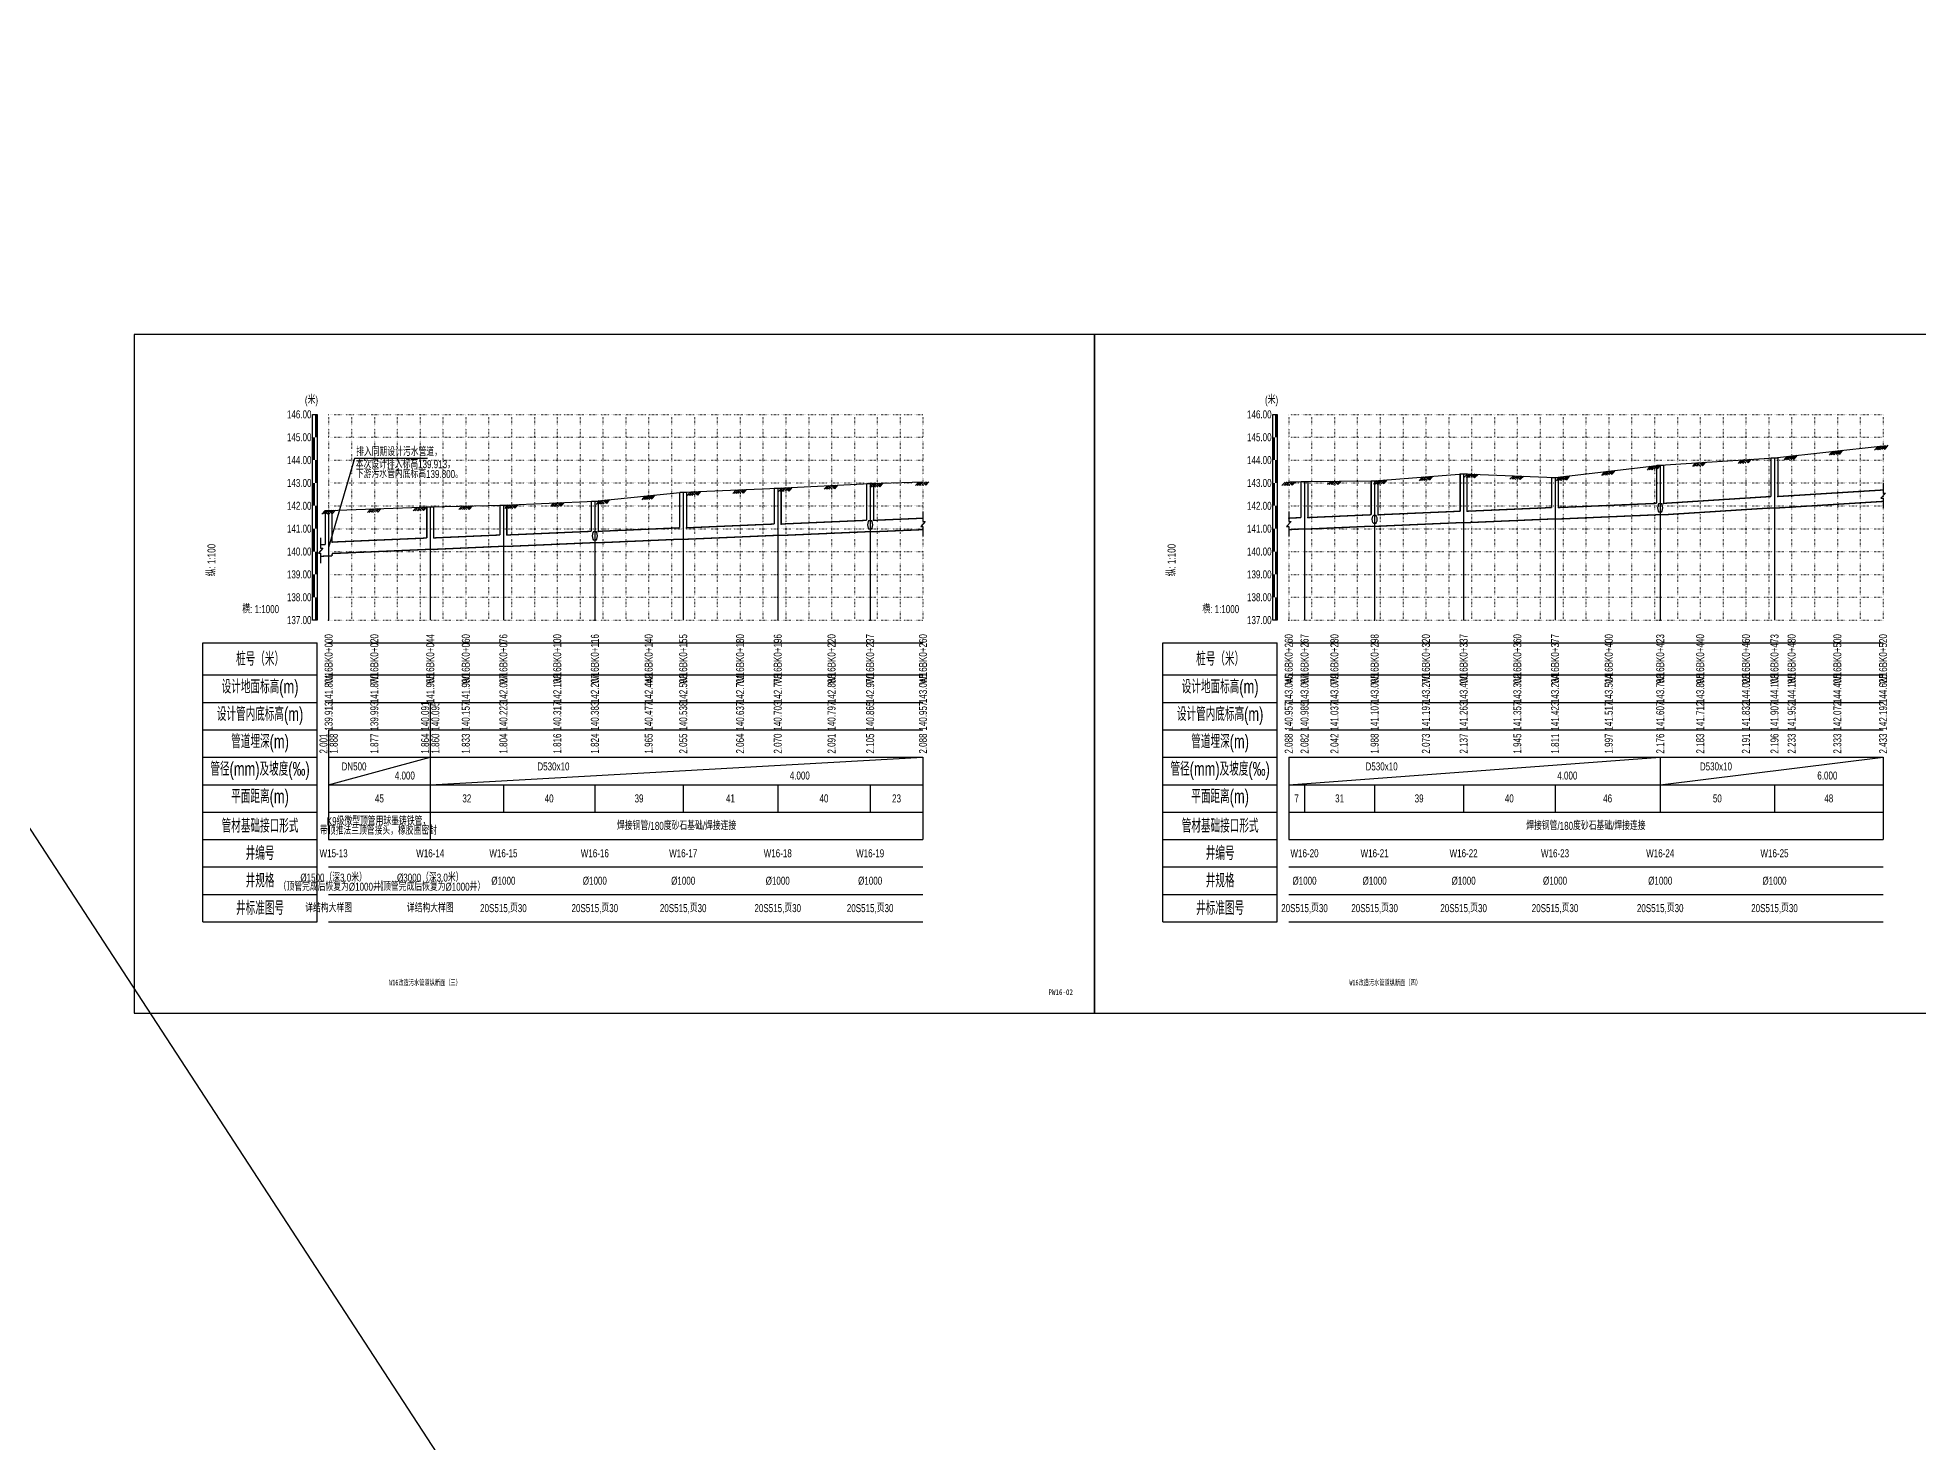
# Model space of a CAD drawing. Extents: x 529262 to 576451, y 2694391 to 2717535.
# Drawn here: x 571409 to 572232, y 2709259 to 2709873 of the extents above; entities that cross this region are included whole.
import ezdxf
from ezdxf.enums import TextEntityAlignment as Align

# ---------------------------------------------------------------- set-up
doc = ezdxf.new("R2010")
doc.units = 0
doc.linetypes.add('DOT', pattern=[6.35, 0, -6.35])
for name, color, linetype in [('GPSCOMMON', 7, 'Continuous'), ('P-说明', 7, 'Continuous'), ('PP-COM', 7, 'Continuous'), ('图框线', 7, 'Continuous'), ('纵断_分栏文字', 7, 'Continuous'), ('纵断_分栏线', 5, 'Continuous'), ('纵断_地面线', 3, 'Continuous'), ('纵断_标注', 2, 'Continuous'), ('纵断_标注_支管', 2, 'Continuous'), ('纵断_表头', 2, 'Continuous'), ('纵断_设计线', 1, 'Continuous'), ('纵断_高程网格', 8, 'DOT')]:
    doc.layers.add(name, color=color, linetype=linetype)
doc.layers.add('纵断污水井', color=7, linetype='Continuous', lineweight=60)
doc.layers.add('纵断污水管', color=224, linetype='Continuous', lineweight=60)
doc.styles.add('JieTuHzTxt', font='smsim.shx', dxfattribs={"width": 0.7, "bigfont": 'smfs.shx'})
doc.styles.add('SEMDI', font='smsim.shx', dxfattribs={"width": 0.75, "bigfont": 'smfs.shx'})
doc.styles.add('SMEDI', font='smsim.shx', dxfattribs={"width": 0.75, "height": 3.5, "bigfont": 'smfs.shx'})
doc.styles.add('宋体', font='', dxfattribs={"width": 0.75})
doc.styles.get('宋体').set_extended_font_data('SimSun')

# ---------------------------------------------------------------- blocks, each defined once
blk = doc.blocks.new('A3WK')
at = {"layer": '图框线'}
blk.add_lwpolyline([(0, 0), (420, 0), (420, 297), (0, 297), (0, 0)], dxfattribs=at)
blk = doc.blocks.new('市政排水（YZ）_zdbt')
at = {"color": 0, "linetype": 'ByBlock', "lineweight": -2}
for p, q in [((-50, 0), (0, 0)), ((-50, -122), (-50, 0)), ((0, -122), (0, 0)), ((-50, -14), (0, -14)), ((-50, -26), (0, -26)), ((-50, -38), (0, -38)), ((-50, -50), (0, -50)), ((-50, -62), (0, -62)), ((-50, -74), (0, -74)), ((-50, -86), (0, -86)), ((-50, -98), (0, -98)), ((-50, -110), (0, -110)), ((-50, -122), (0, -122))]:
    blk.add_line(p, q, dxfattribs=at)
at = {"color": 0, "linetype": 'ByBlock', "lineweight": -2, "char_height": 6, "attachment_point": 5, "style": 'JieTuHzTxt'}
for s, insert in [('桩号（米）', (-25, -7)), ('设计地面标高(m)', (-25, -20)), ('设计管内底标高(m)', (-25, -32)), ('管道埋深(m)', (-25, -44)), ('管径(mm)及坡度(‰)', (-25, -56)), ('平面距离(m)', (-25, -68)), ('管材基础接口形式', (-25, -80)), ('井编号', (-25, -92)), ('井规格', (-25, -104)), ('井标准图号', (-25, -116))]:
    blk.add_mtext(s, dxfattribs=dict(at, insert=insert))
blk = doc.blocks.new('VSDesignLineBlock')
at = {"color": 0, "linetype": 'Continuous'}
for p, q in [((-1.5, 0), (-3, -1.5)), ((-0.75, 0), (-2.25, -1.5)), ((0, 0), (-1.5, -1.5)), ((0, 0), (1.5, -1.5)), ((1.5, 0), (0.75, -0.75)), ((2.25, 0), (1.125, -1.125)), ((3, 0), (1.5, -1.5)), ((-0.9797838651065831, -0.9797838651065831), (-0.4595677302149852, -1.5)), ((-0.5021806110835314, -0.5021806110835314), (0.4956387778329372, -1.5))]:
    blk.add_line(p, q, dxfattribs=at)

msp = doc.modelspace()

# ---------------------------------------------------------------- linework, layer by layer
for p in [(572170.2740852935, 2709672.587118684), (571956.2693094312, 2709663.08914479), (571964.6798052404, 2709663.365564622), (571995.3407337413, 2709664.592001762), (572034.2745285954, 2709666.149353556), (572074.2695295464, 2709667.749153594), (572120.2818947992, 2709669.587587254), (571614.2241306333, 2709655.747337638), (571654.2241306333, 2709657.347337638), (571692.8746817019, 2709658.893359681), (571734.2377478399, 2709660.547882326), (571774.6579808391, 2709662.164691646), (571537.7693094312, 2709652.649394406), (571582.2241306333, 2709654.467587254)]:
    msp.add_point(p)
at = {"layer": 'Defpoints', "color": 1}
msp.add_line((571979.4347361325, 2708647.367587254), (568666.15387674, 2713728.156337678), dxfattribs=at)
at = {"layer": 'GPSCOMMON'}
for p in [(571536.2693094312, 2709618.517587254), (571956.2693094312, 2709618.517587254)]:
    msp.add_point(p, dxfattribs=at)
at = {"layer": 'PP-COM'}
msp.add_line((571451.2693094312, 2709446.517587254), (576451.2693094312, 2709446.517587254), dxfattribs=at)
at = {"layer": '纵断_分栏文字'}
for p, q in [((572167.2740852935, 2709689.54790163), (572170.2740852935, 2709689.54790163)), ((571992.3407337413, 2709679.465031184), (571995.3407337413, 2709679.465031184)), ((572031.2745285954, 2709682.512616259), (572034.2745285954, 2709682.512616259)), ((572071.2695295464, 2709680.855485718), (572074.2695295464, 2709680.855485718)), ((572117.2818947992, 2709686.342275311), (572120.2818947992, 2709686.342275311)), ((571689.8746817019, 2709674.445200942), (571692.8746817019, 2709674.445200942)), ((571731.2377478399, 2709676.248994846), (571734.2377478399, 2709676.248994846)), ((571771.6579808391, 2709678.221972987), (571774.6579808391, 2709678.221972987)), ((571961.6798052404, 2709679.191205133), (571964.6798052404, 2709679.191205133)), ((571534.7693094312, 2709666.52282336), (571537.7693094312, 2709666.52282336)), ((571579.2241306333, 2709668.063911289), (571582.2241306333, 2709668.063911289)), ((571611.2241306333, 2709668.786360176), (571614.2241306333, 2709668.786360176)), ((571651.2241306333, 2709670.59058972), (571654.2241306333, 2709670.59058972)), ((571580.7241306333, 2709582.517587254), (571580.7241306333, 2709570.517587254)), ((571536.2693094312, 2709570.517587254), (571536.2693094312, 2709558.517587254)), ((571580.7241306333, 2709570.517587254), (571580.7241306333, 2709558.517587254)), ((571536.2693094312, 2709558.517587254), (571536.2693094312, 2709546.517587254)), ((571536.2693094312, 2709558.517587254), (571536.2693094312, 2709546.517587254)), ((571536.2693094312, 2709558.517587254), (571536.2693094312, 2709546.517587254)), ((571536.2693094312, 2709546.517587254), (571580.7241306333, 2709558.517587254)), ((571580.7241306333, 2709558.517587254), (571580.7241306333, 2709546.517587254)), ((571580.7241306333, 2709546.517587254), (571796.2693094312, 2709558.517587254)), ((571796.2693094312, 2709558.517587254), (571796.2693094312, 2709546.517587254)), ((571956.2693094312, 2709558.517587254), (571956.2693094312, 2709546.517587254)), ((571956.2693094312, 2709546.517587254), (572118.7818947992, 2709558.517587254)), ((572118.7818947992, 2709558.517587254), (572118.7818947992, 2709546.517587254)), ((572118.7818947992, 2709546.517587254), (572216.2693094312, 2709558.517587254)), ((572216.2693094312, 2709558.517587254), (572216.2693094312, 2709546.517587254)), ((571536.2693094312, 2709546.517587254), (571536.2693094312, 2709534.517587254)), ((571580.7241306333, 2709546.517587254), (571580.7241306333, 2709534.517587254)), ((571612.7241306333, 2709546.517587254), (571612.7241306333, 2709534.517587254)), ((571652.7241306333, 2709546.517587254), (571652.7241306333, 2709534.517587254)), ((571691.3746817019, 2709546.517587254), (571691.3746817019, 2709534.517587254)), ((571732.7377478399, 2709546.517587254), (571732.7377478399, 2709534.517587254)), ((571773.1579808391, 2709546.517587254), (571773.1579808391, 2709534.517587254)), ((571796.2693094312, 2709546.517587254), (571796.2693094312, 2709534.517587254)), ((571956.2693094312, 2709546.517587254), (571956.2693094312, 2709534.517587254)), ((571963.1798052404, 2709546.517587254), (571963.1798052404, 2709534.517587254)), ((571993.8407337413, 2709546.517587254), (571993.8407337413, 2709534.517587254)), ((572032.7745285954, 2709546.517587254), (572032.7745285954, 2709534.517587254)), ((572072.7695295464, 2709546.517587254), (572072.7695295464, 2709534.517587254)), ((572118.7818947992, 2709546.517587254), (572118.7818947992, 2709534.517587254)), ((572168.7740852935, 2709546.517587254), (572168.7740852935, 2709534.517587254)), ((572216.2693094312, 2709546.517587254), (572216.2693094312, 2709534.517587254)), ((571536.2693094312, 2709534.517587254), (571536.2693094312, 2709522.517587254)), ((571536.2693094312, 2709534.517587254), (571536.2693094312, 2709522.517587254)), ((571580.7241306333, 2709534.517587254), (571580.7241306333, 2709522.517587254)), ((571796.2693094312, 2709534.517587254), (571796.2693094312, 2709522.517587254)), ((571956.2693094312, 2709534.517587254), (571956.2693094312, 2709522.517587254)), ((572216.2693094312, 2709534.517587254), (572216.2693094312, 2709522.517587254))]:
    msp.add_line(p, q, dxfattribs=at)
at = {"layer": '纵断_分栏文字', "color": 3}
msp.add_lwpolyline([(571579.5279972645, 2709689.147502024), (571547.5927239306, 2709689.147502024), (571536.2693094312, 2709650.311757239)], dxfattribs=at)
at = {"layer": '纵断_分栏线'}
for p, q in [((571536.2693094312, 2709608.517587254), (571796.2693094312, 2709608.517587254)), ((571956.2693094312, 2709608.517587254), (572216.2693094312, 2709608.517587254)), ((571536.2693094312, 2709594.517587254), (571796.2693094312, 2709594.517587254)), ((571956.2693094312, 2709594.517587254), (572216.2693094312, 2709594.517587254)), ((571536.2693094312, 2709582.517587254), (571796.2693094312, 2709582.517587254)), ((571956.2693094312, 2709582.517587254), (572216.2693094312, 2709582.517587254)), ((571536.2693094312, 2709570.517587254), (571796.2693094312, 2709570.517587254)), ((571956.2693094312, 2709570.517587254), (572216.2693094312, 2709570.517587254)), ((571536.2693094312, 2709558.517587254), (571796.2693094312, 2709558.517587254)), ((571956.2693094312, 2709558.517587254), (572216.2693094312, 2709558.517587254)), ((571536.2693094312, 2709546.517587254), (571796.2693094312, 2709546.517587254)), ((571956.2693094312, 2709546.517587254), (572216.2693094312, 2709546.517587254)), ((571536.2693094312, 2709534.517587254), (571796.2693094312, 2709534.517587254)), ((571956.2693094312, 2709534.517587254), (572216.2693094312, 2709534.517587254)), ((571536.2693094312, 2709522.517587254), (571796.2693094312, 2709522.517587254)), ((571956.2693094312, 2709522.517587254), (572216.2693094312, 2709522.517587254)), ((571536.2693094312, 2709510.517587254), (571796.2693094312, 2709510.517587254)), ((571956.2693094312, 2709510.517587254), (572216.2693094312, 2709510.517587254)), ((571536.2693094312, 2709498.517587254), (571796.2693094312, 2709498.517587254)), ((571956.2693094312, 2709498.517587254), (572216.2693094312, 2709498.517587254)), ((571536.2693094312, 2709486.517587254), (571796.2693094312, 2709486.517587254)), ((571956.2693094312, 2709486.517587254), (572216.2693094312, 2709486.517587254))]:
    msp.add_line(p, q, dxfattribs=at)
at = {"layer": '纵断_地面线'}
for points in [[(571956.2693094312, 2709678.968104945), (571963.1798052404, 2709679.191205133), (571993.8407337413, 2709679.465031184), (572032.7745285954, 2709682.512616259), (572072.7695295464, 2709680.855485718), (572118.7818947992, 2709686.342275311), (572168.7740852935, 2709689.54790163), (572216.2693094312, 2709694.764320473)], [(571536.2693094312, 2709666.52282336), (571580.7241306333, 2709668.063911289), (571612.7241306333, 2709668.786360176), (571652.7241306333, 2709670.59058972), (571691.3746817019, 2709674.445200942), (571732.7377478399, 2709676.248994846), (571773.1579808391, 2709678.221972987), (571796.2693094312, 2709678.968104945)]]:
    msp.add_lwpolyline(points, dxfattribs=at)
at = {"layer": '纵断_标注'}
for p, q in [((572168.7740852935, 2709689.54790163), (572168.7740852935, 2709618.517587254)), ((571993.8407337413, 2709679.465031184), (571993.8407337413, 2709618.517587254)), ((572032.7745285954, 2709682.512616259), (572032.7745285954, 2709618.517587254)), ((572072.7695295464, 2709680.855485718), (572072.7695295464, 2709618.517587254)), ((572118.7818947992, 2709686.342275311), (572118.7818947992, 2709618.517587254)), ((571691.3746817019, 2709674.445200942), (571691.3746817019, 2709618.517587254)), ((571732.7377478399, 2709676.248994846), (571732.7377478399, 2709618.517587254)), ((571773.1579808391, 2709678.221972987), (571773.1579808391, 2709618.517587254)), ((571963.1798052404, 2709679.191205133), (571963.1798052404, 2709618.517587254)), ((571536.2693094312, 2709666.52282336), (571536.2693094312, 2709618.517587254)), ((571580.7241306333, 2709668.063911289), (571580.7241306333, 2709618.517587254)), ((571612.7241306333, 2709668.786360176), (571612.7241306333, 2709618.517587254)), ((571652.7241306333, 2709670.59058972), (571652.7241306333, 2709618.517587254))]:
    msp.add_line(p, q, dxfattribs=at)
for points in [[(572216.2693094312, 2709678.436832132), (572216.2693094312, 2709674.036832132), (572217.2693094312, 2709674.036832132), (572215.2693094312, 2709671.836832132), (572216.2693094312, 2709671.836832132), (572216.2693094312, 2709667.436832132)], [(571796.2693094312, 2709666.08914479), (571796.2693094312, 2709661.68914479), (571797.2693094312, 2709661.68914479), (571795.2693094312, 2709659.48914479), (571796.2693094312, 2709659.48914479), (571796.2693094312, 2709655.08914479)], [(571956.2693094312, 2709666.08914479), (571956.2693094312, 2709661.68914479), (571957.2693094312, 2709661.68914479), (571955.2693094312, 2709659.48914479), (571956.2693094312, 2709659.48914479), (571956.2693094312, 2709655.08914479)], [(571532.7693094312, 2709654.439951695), (571532.7693094312, 2709650.038769475), (571533.7693094312, 2709650.038769475), (571531.7693094312, 2709647.838769475), (571532.7693094312, 2709647.838769475), (571532.7693094312, 2709643.437587254)]]:
    msp.add_lwpolyline(points, dxfattribs=at)
for points in [[(571481.2693094312, 2709618.517587254, 0, 0, 0), (571481.2693094312, 2709643.850920588, 1, 0, 0), (571481.2693094312, 2709651.850920588, 0, 0, 0)], [(571901.2693094312, 2709618.517587254, 0, 0, 0), (571901.2693094312, 2709643.850920588, 1, 0, 0), (571901.2693094312, 2709651.850920588, 0, 0, 0)], [(571481.2693094312, 2709618.517587254, 0, 0, 0), (571506.6026427646, 2709618.517587254, 1, 0, 0), (571514.6026427646, 2709618.517587254, 0, 0, 0)], [(571901.2693094312, 2709618.517587254, 0, 0, 0), (571926.6026427646, 2709618.517587254, 1, 0, 0), (571934.6026427646, 2709618.517587254, 0, 0, 0)]]:
    msp.add_lwpolyline(points, format="xyseb", dxfattribs=at)
for p in [(571537.7693094312, 2709647.082587254), (571582.2241306333, 2709649.447587254)]:
    msp.add_point(p, dxfattribs=at)
at = {"layer": '纵断_标注_支管'}
for p in [(571652.7241306333, 2709618.517587254), (571773.1579808391, 2709618.517587254), (571993.8407337413, 2709618.517587254), (572118.7818947992, 2709618.517587254)]:
    msp.add_point(p, dxfattribs=at)
at = {"layer": '纵断_表头'}
for points in [[(571531.2693094312, 2709618.517587254), (571529.2693094312, 2709618.517587254), (571529.2693094312, 2709708.517587254), (571531.2693094312, 2709708.517587254), (571531.2693094312, 2709618.517587254)], [(571951.2693094312, 2709618.517587254), (571949.2693094312, 2709618.517587254), (571949.2693094312, 2709708.517587254), (571951.2693094312, 2709708.517587254), (571951.2693094312, 2709618.517587254)]]:
    msp.add_lwpolyline(points, dxfattribs=at)
at = {"layer": '纵断_表头', "const_width": 1}
for points in [[(571530.7693094312, 2709698.517587254), (571530.7693094312, 2709708.517587254)], [(571950.7693094312, 2709698.517587254), (571950.7693094312, 2709708.517587254)], [(571529.7693094312, 2709688.517587254), (571529.7693094312, 2709698.517587254)], [(571949.7693094312, 2709688.517587254), (571949.7693094312, 2709698.517587254)], [(571530.7693094312, 2709678.517587254), (571530.7693094312, 2709688.517587254)], [(571950.7693094312, 2709678.517587254), (571950.7693094312, 2709688.517587254)], [(571529.7693094312, 2709668.517587254), (571529.7693094312, 2709678.517587254)], [(571949.7693094312, 2709668.517587254), (571949.7693094312, 2709678.517587254)], [(571530.7693094312, 2709658.517587254), (571530.7693094312, 2709668.517587254)], [(571950.7693094312, 2709658.517587254), (571950.7693094312, 2709668.517587254)], [(571529.7693094312, 2709648.517587254), (571529.7693094312, 2709658.517587254)], [(571949.7693094312, 2709648.517587254), (571949.7693094312, 2709658.517587254)], [(571530.7693094312, 2709638.517587254), (571530.7693094312, 2709648.517587254)], [(571950.7693094312, 2709638.517587254), (571950.7693094312, 2709648.517587254)], [(571529.7693094312, 2709628.517587254), (571529.7693094312, 2709638.517587254)], [(571949.7693094312, 2709628.517587254), (571949.7693094312, 2709638.517587254)], [(571530.7693094312, 2709618.517587254), (571530.7693094312, 2709628.517587254)], [(571950.7693094312, 2709618.517587254), (571950.7693094312, 2709628.517587254)]]:
    msp.add_lwpolyline(points, dxfattribs=at)
at = {"layer": '纵断_设计线'}
for points in [[(571956.2693094312, 2709678.968104945), (571963.1798052404, 2709679.191205133), (571993.8407337413, 2709679.465031184), (572032.7745285954, 2709682.512616259), (572072.7695295464, 2709680.855485718), (572118.7818947992, 2709686.342275311), (572168.7740852935, 2709689.54790163), (572216.2693094312, 2709694.764320473)], [(571536.2693094312, 2709666.52282336), (571580.7241306333, 2709668.063911289), (571612.7241306333, 2709668.786360176), (571652.7241306333, 2709670.59058972), (571691.3746817019, 2709674.445200942), (571732.7377478399, 2709676.248994846), (571773.1579808391, 2709678.221972987), (571796.2693094312, 2709678.968104945)]]:
    msp.add_lwpolyline(points, dxfattribs=at)
at = {"layer": '纵断_高程网格', "ltscale": 0.0787}
for p, q in [((571536.2693094312, 2709708.517587254), (571796.2693094312, 2709708.517587254)), ((571536.2693094312, 2709708.517587254), (571536.2693094312, 2709618.517587254)), ((571546.2693094312, 2709708.517587254), (571546.2693094312, 2709618.517587254)), ((571556.2693094312, 2709708.517587254), (571556.2693094312, 2709618.517587254)), ((571566.2693094312, 2709708.517587254), (571566.2693094312, 2709618.517587254)), ((571576.2693094312, 2709708.517587254), (571576.2693094312, 2709618.517587254)), ((571586.2693094312, 2709708.517587254), (571586.2693094312, 2709618.517587254)), ((571596.2693094312, 2709708.517587254), (571596.2693094312, 2709618.517587254)), ((571606.2693094312, 2709708.517587254), (571606.2693094312, 2709618.517587254)), ((571616.2693094312, 2709708.517587254), (571616.2693094312, 2709618.517587254)), ((571626.2693094312, 2709708.517587254), (571626.2693094312, 2709618.517587254)), ((571636.2693094312, 2709708.517587254), (571636.2693094312, 2709618.517587254)), ((571646.2693094312, 2709708.517587254), (571646.2693094312, 2709618.517587254)), ((571656.2693094312, 2709708.517587254), (571656.2693094312, 2709618.517587254)), ((571666.2693094312, 2709708.517587254), (571666.2693094312, 2709618.517587254)), ((571676.2693094312, 2709708.517587254), (571676.2693094312, 2709618.517587254)), ((571686.2693094312, 2709708.517587254), (571686.2693094312, 2709618.517587254)), ((571696.2693094312, 2709708.517587254), (571696.2693094312, 2709618.517587254)), ((571706.2693094312, 2709708.517587254), (571706.2693094312, 2709618.517587254)), ((571716.2693094312, 2709708.517587254), (571716.2693094312, 2709618.517587254)), ((571726.2693094312, 2709708.517587254), (571726.2693094312, 2709618.517587254)), ((571736.2693094312, 2709708.517587254), (571736.2693094312, 2709618.517587254)), ((571746.2693094312, 2709708.517587254), (571746.2693094312, 2709618.517587254)), ((571756.2693094312, 2709708.517587254), (571756.2693094312, 2709618.517587254)), ((571766.2693094312, 2709708.517587254), (571766.2693094312, 2709618.517587254)), ((571776.2693094312, 2709708.517587254), (571776.2693094312, 2709618.517587254)), ((571786.2693094312, 2709708.517587254), (571786.2693094312, 2709618.517587254)), ((571796.2693094312, 2709708.517587254), (571796.2693094312, 2709618.517587254)), ((571956.2693094312, 2709708.517587254), (572216.2693094312, 2709708.517587254)), ((571956.2693094312, 2709708.517587254), (571956.2693094312, 2709618.517587254)), ((571966.2693094312, 2709708.517587254), (571966.2693094312, 2709618.517587254)), ((571976.2693094312, 2709708.517587254), (571976.2693094312, 2709618.517587254)), ((571986.2693094312, 2709708.517587254), (571986.2693094312, 2709618.517587254)), ((571996.2693094312, 2709708.517587254), (571996.2693094312, 2709618.517587254)), ((572006.2693094312, 2709708.517587254), (572006.2693094312, 2709618.517587254)), ((572016.2693094312, 2709708.517587254), (572016.2693094312, 2709618.517587254)), ((572026.2693094312, 2709708.517587254), (572026.2693094312, 2709618.517587254)), ((572036.2693094312, 2709708.517587254), (572036.2693094312, 2709618.517587254)), ((572046.2693094312, 2709708.517587254), (572046.2693094312, 2709618.517587254)), ((572056.2693094312, 2709708.517587254), (572056.2693094312, 2709618.517587254)), ((572066.2693094312, 2709708.517587254), (572066.2693094312, 2709618.517587254)), ((572076.2693094312, 2709708.517587254), (572076.2693094312, 2709618.517587254)), ((572086.2693094312, 2709708.517587254), (572086.2693094312, 2709618.517587254)), ((572096.2693094312, 2709708.517587254), (572096.2693094312, 2709618.517587254)), ((572106.2693094312, 2709708.517587254), (572106.2693094312, 2709618.517587254)), ((572116.2693094312, 2709708.517587254), (572116.2693094312, 2709618.517587254)), ((572126.2693094312, 2709708.517587254), (572126.2693094312, 2709618.517587254)), ((572136.2693094312, 2709708.517587254), (572136.2693094312, 2709618.517587254)), ((572146.2693094312, 2709708.517587254), (572146.2693094312, 2709618.517587254)), ((572156.2693094312, 2709708.517587254), (572156.2693094312, 2709618.517587254)), ((572166.2693094312, 2709708.517587254), (572166.2693094312, 2709618.517587254)), ((572176.2693094312, 2709708.517587254), (572176.2693094312, 2709618.517587254)), ((572186.2693094312, 2709708.517587254), (572186.2693094312, 2709618.517587254)), ((572196.2693094312, 2709708.517587254), (572196.2693094312, 2709618.517587254)), ((572206.2693094312, 2709708.517587254), (572206.2693094312, 2709618.517587254)), ((572216.2693094312, 2709708.517587254), (572216.2693094312, 2709618.517587254)), ((571536.2693094312, 2709698.517587254), (571796.2693094312, 2709698.517587254)), ((571956.2693094312, 2709698.517587254), (572216.2693094312, 2709698.517587254)), ((571536.2693094312, 2709688.517587254), (571796.2693094312, 2709688.517587254)), ((571956.2693094312, 2709688.517587254), (572216.2693094312, 2709688.517587254)), ((571536.2693094312, 2709678.517587254), (571796.2693094312, 2709678.517587254)), ((571956.2693094312, 2709678.517587254), (572216.2693094312, 2709678.517587254)), ((571536.2693094312, 2709668.517587254), (571796.2693094312, 2709668.517587254)), ((571956.2693094312, 2709668.517587254), (572216.2693094312, 2709668.517587254)), ((571536.2693094312, 2709658.517587254), (571796.2693094312, 2709658.517587254)), ((571956.2693094312, 2709658.517587254), (572216.2693094312, 2709658.517587254)), ((571536.2693094312, 2709648.517587254), (571796.2693094312, 2709648.517587254)), ((571956.2693094312, 2709648.517587254), (572216.2693094312, 2709648.517587254)), ((571536.2693094312, 2709638.517587254), (571796.2693094312, 2709638.517587254)), ((571956.2693094312, 2709638.517587254), (572216.2693094312, 2709638.517587254)), ((571536.2693094312, 2709628.517587254), (571796.2693094312, 2709628.517587254)), ((571956.2693094312, 2709628.517587254), (572216.2693094312, 2709628.517587254)), ((571536.2693094312, 2709618.517587254), (571796.2693094312, 2709618.517587254)), ((571956.2693094312, 2709618.517587254), (572216.2693094312, 2709618.517587254))]:
    msp.add_line(p, q, dxfattribs=at)
at = {"layer": '纵断污水井', "const_width": 0.6}
for points in [[(572167.2740852935, 2709689.54790163), (572167.2740852935, 2709672.587118684)], [(572170.2740852935, 2709689.54790163), (572170.2740852935, 2709672.587587254)], [(571961.6798052404, 2709679.191205133), (571961.6798052404, 2709663.365564622)], [(571964.6798052404, 2709679.191205133), (571964.6798052404, 2709663.367587254)], [(571992.3407337413, 2709679.465031184), (571992.3407337413, 2709664.592001762)], [(571995.3407337413, 2709679.465031184), (571995.3407337413, 2709664.587587254)], [(572031.2745285954, 2709682.512616259), (572031.2745285954, 2709666.149353556)], [(572034.2745285954, 2709682.512616259), (572034.2745285954, 2709666.147587254)], [(572071.2695295464, 2709680.855485718), (572071.2695295464, 2709667.749153594)], [(572074.2695295464, 2709680.855485718), (572074.2695295464, 2709667.747587254)], [(572117.2818947992, 2709686.342275311), (572117.2818947992, 2709669.589648204)], [(572120.2818947992, 2709686.342275311), (572120.2818947992, 2709669.587587254)], [(571689.8746817019, 2709674.445200942), (571689.8746817019, 2709658.893359681)], [(571692.8746817019, 2709674.445200942), (571692.8746817019, 2709658.897587254)], [(571731.2377478399, 2709676.248994846), (571731.2377478399, 2709660.547882326)], [(571734.2377478399, 2709676.248994846), (571734.2377478399, 2709660.547587254)], [(571771.6579808391, 2709678.221972987), (571771.6579808391, 2709662.164691646)], [(571774.6579808391, 2709678.221972987), (571774.6579808391, 2709662.167587254)], [(571534.7693094312, 2709666.52282336), (571534.7693094312, 2709651.519951695)], [(571537.7693094312, 2709666.52282336), (571537.7693094312, 2709652.647587254)], [(571579.2241306333, 2709668.063911289), (571579.2241306333, 2709654.427587254)], [(571582.2241306333, 2709668.063911289), (571582.2241306333, 2709654.467587254)], [(571611.2241306333, 2709668.786360176), (571611.2241306333, 2709655.747587254)], [(571614.2241306333, 2709668.786360176), (571614.2241306333, 2709655.747587254)], [(571651.2241306333, 2709670.59058972), (571651.2241306333, 2709657.347337638)], [(571654.2241306333, 2709670.59058972), (571654.2241306333, 2709657.347587254)], [(572071.2695295464, 2709662.747587254), (572074.2695295464, 2709662.747587254)], [(572117.2818947992, 2709664.587587254), (572120.2818947992, 2709664.587587254)], [(572167.2740852935, 2709667.587587254), (572170.2740852935, 2709667.587587254)], [(571731.2377478399, 2709655.547587254), (571734.2377478399, 2709655.547587254)], [(571771.6579808391, 2709657.167587254), (571774.6579808391, 2709657.167587254)], [(571961.6798052404, 2709658.367587254), (571964.6798052404, 2709658.367587254)], [(571992.3407337413, 2709659.587587254), (571995.3407337413, 2709659.587587254)], [(572031.2745285954, 2709661.147587254), (572034.2745285954, 2709661.147587254)], [(571534.7693094312, 2709646.517587254), (571537.7693094312, 2709646.517587254)], [(571537.7693094312, 2709646.517587254), (571537.7693094312, 2709647.647587254)], [(571579.2241306333, 2709649.427587254), (571582.2241306333, 2709649.427587254)], [(571582.2241306333, 2709649.427587254), (571582.2241306333, 2709649.467587254)], [(571611.2241306333, 2709650.747587254), (571614.2241306333, 2709650.747587254)], [(571651.2241306333, 2709652.347587254), (571654.2241306333, 2709652.347587254)], [(571689.8746817019, 2709653.897587254), (571692.8746817019, 2709653.897587254)]]:
    msp.add_lwpolyline(points, dxfattribs=at)
at = {"layer": '纵断污水管', "const_width": 0.6}
for points in [[(572120.2818947992, 2709669.587587254), (572167.2740852935, 2709672.587118684)], [(572170.2740852935, 2709672.587118684), (572216.2693094312, 2709675.436832132)], [(571774.6579808391, 2709662.164691646), (571796.2693094312, 2709663.08914479)], [(571956.2693094312, 2709663.08914479), (571961.6798052404, 2709663.365564622)], [(571964.6798052404, 2709663.365564622), (571992.3407337413, 2709664.592001762)], [(571995.3407337413, 2709664.592001762), (572031.2745285954, 2709666.149353556)], [(572034.2745285954, 2709666.149353556), (572071.2695295464, 2709667.749153594)], [(572034.2745285954, 2709661.149353556), (572071.2695295464, 2709662.749153594)], [(572074.2695295464, 2709667.749153594), (572117.2818947992, 2709669.589648204)], [(572074.2695295464, 2709662.749153594), (572117.2818947992, 2709664.589648204)], [(572120.2818947992, 2709664.587587254), (572167.2740852935, 2709667.587118684)], [(572170.2740852935, 2709667.587118684), (572216.2693094312, 2709670.436832132)], [(571582.2241306333, 2709654.467587254), (571611.2241306333, 2709655.747587254)], [(571614.2241306333, 2709655.747337638), (571651.2241306333, 2709657.347337638)], [(571654.2241306333, 2709657.347337638), (571689.8746817019, 2709658.893359681)], [(571692.8746817019, 2709658.893359681), (571731.2377478399, 2709660.547882326)], [(571692.8746817019, 2709653.893359681), (571731.2377478399, 2709655.547882326)], [(571734.2377478399, 2709660.547882326), (571771.6579808391, 2709662.164691646)], [(571734.2377478399, 2709655.547882326), (571771.6579808391, 2709657.164691646)], [(571774.6579808391, 2709657.164691646), (571796.2693094312, 2709658.08914479)], [(571956.2693094312, 2709658.08914479), (571961.6798052404, 2709658.365564622)], [(571964.6798052404, 2709658.365564622), (571992.3407337413, 2709659.592001762)], [(571995.3407337413, 2709659.592001762), (572031.2745285954, 2709661.149353556)], [(571534.7693094312, 2709651.519951695), (571532.7693094312, 2709651.439951695)], [(571534.7693094312, 2709646.517587254), (571532.7693094312, 2709646.437587254)], [(571537.7693094312, 2709652.649394406), (571579.2241306333, 2709654.427587254)], [(571537.7693094312, 2709647.649394406), (571579.2241306333, 2709649.427587254)], [(571582.2241306333, 2709649.467587254), (571611.2241306333, 2709650.747587254)], [(571614.2241306333, 2709650.747337638), (571651.2241306333, 2709652.347337638)], [(571654.2241306333, 2709652.347337638), (571689.8746817019, 2709653.893359681)]]:
    msp.add_lwpolyline(points, dxfattribs=at)
at = {"layer": '纵断污水管', "lineweight": 30}
for centre in [(571993.8407337413, 2709662.632001762), (572118.7818947992, 2709667.627587254), (571652.7241306333, 2709655.387337638), (571773.1579808391, 2709660.204691646)]:
    msp.add_ellipse(centre, major_axis=(0, 2), ratio=0.5, dxfattribs=at)

# ---------------------------------------------------------------- block references
at = {"layer": '纵断_标注'}
for p, rotation in [((572155.7092530952, 2709688.710151383), 3.668928001339113), ((572175.6411278798, 2709690.302111574), 6.26769638108127), ((572195.5215812033, 2709692.485589454), 6.26769638108127), ((572215.4020345268, 2709694.669067334), 6.26769638108127), ((571996.2570949481, 2709679.654174482), 4.47576303612979), ((572016.1961036259, 2709681.21492204), 4.47576303612979), ((572036.1425022634, 2709682.373069518), 357.6273957450478), ((572056.1253570346, 2709681.545111069), 357.6273957450478), ((572076.0875690528, 2709681.251148591), 6.80018074530975), ((572095.9468717446, 2709683.619290605), 6.80018074530975), ((572115.8061744362, 2709685.98743262), 6.80018074530975), ((572135.7502437361, 2709687.430328973), 3.668928001339113), ((571656.1766544734, 2709670.934909187), 5.695263946149367), ((571676.0779299994, 2709672.919659154), 5.695263946149367), ((571695.9976535076, 2709674.646803221), 2.497018420440581), ((571715.97866331, 2709675.51815119), 2.497018420440581), ((571735.9589002309, 2709676.4062246), 2.794483408815388), ((571755.9351169529, 2709677.381296636), 2.794483408815388), ((571775.913176302, 2709678.310922411), 1.84910914142455), ((571795.9027617131, 2709678.956271226), 1.84910914142455), ((571956.2693094312, 2709678.968104945), 1.849109141522205), ((571976.2651872305, 2709679.30806782), 0.5116824796663444), ((571536.2693094312, 2709666.52282336), 1.985442442740601), ((571556.2573026698, 2709667.215734821), 1.985442442740601), ((571576.2452959084, 2709667.908646282), 1.985442442740601), ((571596.2386521093, 2709668.414175313), 1.293320049007155), ((571616.230885841, 2709668.94453496), 2.582617933644928), ((571636.2105715566, 2709669.845733441), 2.582617933644928)]:
    msp.add_blockref('VSDesignLineBlock', p, dxfattribs=dict(at, rotation=rotation))
at = {"layer": '纵断_表头'}
for name, p in [('A3WK', (571451.2675526232, 2709446.517587254)), ('A3WK', (571451.2693094312, 2709446.518545883)), ('A3WK', (571871.2675526232, 2709446.517587254)), ('A3WK', (571871.2693094312, 2709446.518545883)), ('市政排水（YZ）_zdbt', (571531.2693094312, 2709608.517587254)), ('市政排水（YZ）_zdbt', (571951.2693094312, 2709608.517587254))]:
    msp.add_blockref(name, p, dxfattribs=at)

# ---------------------------------------------------------------- texts
at = {"layer": 'P-说明', "style": '宋体'}
for s, width, p in [('W16改造污水管道纵断面（三）', 0.65, (571578.4664224683, 2709459.978705185)), ('W16改造污水管道纵断面（四）', 0.65, (571998.4664224683, 2709459.978705185)), ('PW16-02', 0.75, (571856.5401834546, 2709455.748707168))]:
    msp.add_text(s, height=2.5, dxfattribs=dict(at, width=width)).set_placement(p, align=Align.MIDDLE_CENTER)
at = {"layer": '纵断_分栏文字', "color": 3, "style": 'SMEDI', "width": 0.75}
for s, p in [('本次设计排入标高139.913，', (571548.1174378517, 2709684.97979423)), ('排入同期设计污水管道，', (571548.3187064813, 2709690.323017213)), ('下游污水管内底标高139.800。', (571548.1808266047, 2709680.673341737))]:
    msp.add_text(s, height=3.5, dxfattribs=at).set_placement(p)
at = {"layer": '纵断_分栏文字', "style": 'SEMDI', "width": 0.75}
for s, p in [('W16BK0+000', (571536.2693094312, 2709601.517587254)), ('W16BK0+020', (571556.2693094312, 2709601.517587254)), ('W16BK0+044', (571580.7241306333, 2709601.517587254)), ('W16BK0+060', (571596.2693094312, 2709601.517587254)), ('W16BK0+076', (571612.7241306333, 2709601.517587254)), ('W16BK0+100', (571636.2693094312, 2709601.517587254)), ('W16BK0+116', (571652.7241306333, 2709601.517587254)), ('W16BK0+140', (571676.2693094312, 2709601.517587254)), ('W16BK0+155', (571691.3746817019, 2709601.517587254)), ('W16BK0+180', (571716.2693094312, 2709601.517587254)), ('W16BK0+196', (571732.7377478399, 2709601.517587254)), ('W16BK0+220', (571756.2693094312, 2709601.517587254)), ('W16BK0+237', (571773.1579808391, 2709601.517587254)), ('W16BK0+260', (571796.2693094312, 2709601.517587254)), ('W16BK0+260', (571956.2693094312, 2709601.517587254)), ('W16BK0+267', (571963.1798052404, 2709601.517587254)), ('W16BK0+280', (571976.2693094312, 2709601.517587254)), ('W16BK0+298', (571993.8407337413, 2709601.517587254)), ('W16BK0+320', (572016.2693094312, 2709601.517587254)), ('W16BK0+337', (572032.7745285954, 2709601.517587254)), ('W16BK0+360', (572056.2693094312, 2709601.517587254)), ('W16BK0+377', (572072.7695295464, 2709601.517587254)), ('W16BK0+400', (572096.2693094312, 2709601.517587254)), ('W16BK0+423', (572118.7818947992, 2709601.517587254)), ('W16BK0+440', (572136.2693094312, 2709601.517587254)), ('W16BK0+460', (572156.2693094312, 2709601.517587254)), ('W16BK0+473', (572168.7740852935, 2709601.517587254)), ('W16BK0+480', (572176.2693094312, 2709601.517587254)), ('W16BK0+500', (572196.2693094312, 2709601.517587254)), ('W16BK0+520', (572216.2693094312, 2709601.517587254)), ('141.801', (571536.2693094312, 2709588.517587254)), ('141.870', (571556.2693094312, 2709588.517587254)), ('141.955', (571580.7241306333, 2709588.517587254)), ('141.990', (571596.2693094312, 2709588.517587254)), ('142.027', (571612.7241306333, 2709588.517587254)), ('142.133', (571636.2693094312, 2709588.517587254)), ('142.207', (571652.7241306333, 2709588.517587254)), ('142.442', (571676.2693094312, 2709588.517587254)), ('142.593', (571691.3746817019, 2709588.517587254)), ('142.701', (571716.2693094312, 2709588.517587254)), ('142.773', (571732.7377478399, 2709588.517587254)), ('142.888', (571756.2693094312, 2709588.517587254)), ('142.970', (571773.1579808391, 2709588.517587254)), ('143.045', (571796.2693094312, 2709588.517587254)), ('143.045', (571956.2693094312, 2709588.517587254)), ('143.067', (571963.1798052404, 2709588.517587254)), ('143.079', (571976.2693094312, 2709588.517587254)), ('143.095', (571993.8407337413, 2709588.517587254)), ('143.270', (572016.2693094312, 2709588.517587254)), ('143.400', (572032.7745285954, 2709588.517587254)), ('143.302', (572056.2693094312, 2709588.517587254)), ('143.234', (572072.7695295464, 2709588.517587254)), ('143.514', (572096.2693094312, 2709588.517587254)), ('143.783', (572118.7818947992, 2709588.517587254)), ('143.895', (572136.2693094312, 2709588.517587254)), ('144.023', (572156.2693094312, 2709588.517587254)), ('144.103', (572168.7740852935, 2709588.517587254)), ('144.185', (572176.2693094312, 2709588.517587254)), ('144.405', (572196.2693094312, 2709588.517587254)), ('144.625', (572216.2693094312, 2709588.517587254)), ('139.913', (571536.2693094312, 2709576.517587254)), ('139.993', (571556.2693094312, 2709576.517587254)), ('140.091', (571578.4741306333, 2709576.517587254)), ('140.095', (571582.9741306333, 2709576.517587254)), ('140.157', (571596.2693094312, 2709576.517587254)), ('140.223', (571612.7241306333, 2709576.517587254)), ('140.317', (571636.2693094312, 2709576.517587254)), ('140.383', (571652.7241306333, 2709576.517587254)), ('140.477', (571676.2693094312, 2709576.517587254)), ('140.538', (571691.3746817019, 2709576.517587254)), ('140.637', (571716.2693094312, 2709576.517587254)), ('140.703', (571732.7377478399, 2709576.517587254)), ('140.797', (571756.2693094312, 2709576.517587254)), ('140.865', (571773.1579808391, 2709576.517587254)), ('140.957', (571796.2693094312, 2709576.517587254)), ('140.957', (571956.2693094312, 2709576.517587254)), ('140.985', (571963.1798052404, 2709576.517587254)), ('141.037', (571976.2693094312, 2709576.517587254)), ('141.107', (571993.8407337413, 2709576.517587254)), ('141.197', (572016.2693094312, 2709576.517587254)), ('141.263', (572032.7745285954, 2709576.517587254)), ('141.357', (572056.2693094312, 2709576.517587254)), ('141.423', (572072.7695295464, 2709576.517587254)), ('141.517', (572096.2693094312, 2709576.517587254)), ('141.607', (572118.7818947992, 2709576.517587254)), ('141.712', (572136.2693094312, 2709576.517587254)), ('141.832', (572156.2693094312, 2709576.517587254)), ('141.907', (572168.7740852935, 2709576.517587254)), ('141.952', (572176.2693094312, 2709576.517587254)), ('142.072', (572196.2693094312, 2709576.517587254)), ('142.192', (572216.2693094312, 2709576.517587254)), ('2.001', (571534.0193094312, 2709564.517587254)), ('1.888', (571538.5193094312, 2709564.517587254)), ('1.877', (571556.2693094312, 2709564.517587254)), ('1.864', (571578.4741306333, 2709564.517587254)), ('1.860', (571582.9741306333, 2709564.517587254)), ('1.833', (571596.2693094312, 2709564.517587254)), ('1.804', (571612.7241306333, 2709564.517587254)), ('1.816', (571636.2693094312, 2709564.517587254)), ('1.824', (571652.7241306333, 2709564.517587254)), ('1.965', (571676.2693094312, 2709564.517587254)), ('2.055', (571691.3746817019, 2709564.517587254)), ('2.064', (571716.2693094312, 2709564.517587254)), ('2.070', (571732.7377478399, 2709564.517587254)), ('2.091', (571756.2693094312, 2709564.517587254)), ('2.105', (571773.1579808391, 2709564.517587254)), ('2.088', (571796.2693094312, 2709564.517587254)), ('2.088', (571956.2693094312, 2709564.517587254)), ('2.082', (571963.1798052404, 2709564.517587254)), ('2.042', (571976.2693094312, 2709564.517587254)), ('1.988', (571993.8407337413, 2709564.517587254)), ('2.073', (572016.2693094312, 2709564.517587254)), ('2.137', (572032.7745285954, 2709564.517587254)), ('1.945', (572056.2693094312, 2709564.517587254)), ('1.811', (572072.7695295464, 2709564.517587254)), ('1.997', (572096.2693094312, 2709564.517587254)), ('2.176', (572118.7818947992, 2709564.517587254)), ('2.183', (572136.2693094312, 2709564.517587254)), ('2.191', (572156.2693094312, 2709564.517587254)), ('2.196', (572168.7740852935, 2709564.517587254)), ('2.233', (572176.2693094312, 2709564.517587254)), ('2.333', (572196.2693094312, 2709564.517587254)), ('2.433', (572216.2693094312, 2709564.517587254))]:
    msp.add_text(s, height=3.5, rotation=89.99999999742762, dxfattribs=at).set_placement(p, align=Align.MIDDLE_CENTER)
for s, p in [('DN500', (571547.3830147317, 2709554.517587254)), ('D530x10', (571634.6104253328, 2709554.517587254)), ('D530x10', (571996.8974557732, 2709554.517587254)), ('D530x10', (572143.1537484572, 2709554.517587254)), ('4.000', (571569.6104253328, 2709550.517587254)), ('4.000', (571742.3830147317, 2709550.517587254)), ('4.000', (572078.1537484572, 2709550.517587254)), ('6.000', (572191.8974557732, 2709550.517587254)), ('45', (571558.4967200322, 2709540.517587254)), ('32', (571596.7241306333, 2709540.517587254)), ('40', (571632.7241306333, 2709540.517587254)), ('39', (571672.0494061676, 2709540.517587254)), ('41', (571712.0562147709, 2709540.517587254)), ('40', (571752.9478643396, 2709540.517587254)), ('23', (571784.7136451352, 2709540.517587254)), ('7', (571959.7245573358, 2709540.517587254)), ('31', (571978.5102694909, 2709540.517587254)), ('39', (572013.3076311684, 2709540.517587254)), ('40', (572052.7720290709, 2709540.517587254)), ('46', (572095.7757121729, 2709540.517587254)), ('50', (572143.7779900463, 2709540.517587254)), ('48', (572192.5216973623, 2709540.517587254)), ('焊接钢管/180度砂石基础/焊接连接', (571688.4967200322, 2709528.517587254)), ('焊接钢管/180度砂石基础/焊接连接', (572086.2693094312, 2709528.517587254)), ('W15-13', (571538.4499890393, 2709516.517587254)), ('W16-14', (571580.7241306333, 2709516.517587254)), ('W16-15', (571612.7241306333, 2709516.517587254)), ('W16-16', (571652.7241306333, 2709516.517587254)), ('W16-17', (571691.3746817019, 2709516.517587254)), ('W16-18', (571732.7377478399, 2709516.517587254)), ('W16-19', (571773.1579808391, 2709516.517587254)), ('W16-20', (571963.1798052404, 2709516.517587254)), ('W16-21', (571993.8407337413, 2709516.517587254)), ('W16-22', (572032.7745285954, 2709516.517587254)), ('W16-23', (572072.7695295464, 2709516.517587254)), ('W16-24', (572118.7818947992, 2709516.517587254)), ('W16-25', (572168.7740852935, 2709516.517587254)), ('%%C1500（深3.0米）', (571538.4499890393, 2709505.868900668)), ('%%C3000（深3.0米）', (571580.7241306333, 2709505.868900668)), ('（顶管完成后恢复为%%C1000井）', (571538.4499890393, 2709501.883869582)), ('（顶管完成后恢复为%%C1000井）', (571580.7241306333, 2709501.883869582)), ('%%c1000', (571612.7241306333, 2709504.517587254)), ('%%c1000', (571652.7241306333, 2709504.517587254)), ('%%c1000', (571691.3746817019, 2709504.517587254)), ('%%c1000', (571732.7377478399, 2709504.517587254)), ('%%c1000', (571773.1579808391, 2709504.517587254)), ('%%c1000', (571963.1798052404, 2709504.517587254)), ('%%c1000', (571993.8407337413, 2709504.517587254)), ('%%c1000', (572032.7745285954, 2709504.517587254)), ('%%c1000', (572072.7695295464, 2709504.517587254)), ('%%c1000', (572118.7818947992, 2709504.517587254)), ('%%c1000', (572168.7740852935, 2709504.517587254)), ('详结构大样图', (571536.2693094312, 2709492.517587254)), ('详结构大样图', (571580.7241306333, 2709492.517587254)), ('20S515,页30', (571612.7241306333, 2709492.517587254)), ('20S515,页30', (571652.7241306333, 2709492.517587254)), ('20S515,页30', (571691.3746817019, 2709492.517587254)), ('20S515,页30', (571732.7377478399, 2709492.517587254)), ('20S515,页30', (571773.1579808391, 2709492.517587254)), ('20S515,页30', (571963.1798052404, 2709492.517587254)), ('20S515,页30', (571993.8407337413, 2709492.517587254)), ('20S515,页30', (572032.7745285954, 2709492.517587254)), ('20S515,页30', (572072.7695295464, 2709492.517587254)), ('20S515,页30', (572118.7818947992, 2709492.517587254)), ('20S515,页30', (572168.7740852935, 2709492.517587254))]:
    msp.add_text(s, height=3.5, dxfattribs=at).set_placement(p, align=Align.MIDDLE_CENTER)
at = {"layer": '纵断_分栏文字', "color": 2, "style": 'SEMDI', "width": 0.75}
for s, p in [('K9级微型顶管用球墨铸铁管，', (571558.0863852933, 2709530.546695658)), ('带顶推法兰顶管接头，橡胶圈密封', (571558.0863852933, 2709526.449102189))]:
    msp.add_text(s, height=3.5, dxfattribs=at).set_placement(p, align=Align.MIDDLE_CENTER)
at = {"layer": '纵断_标注', "style": 'SEMDI', "width": 0.75}
for p in [(571483.2693094312, 2709651.850920588), (571903.2693094312, 2709651.850920588)]:
    msp.add_text('纵: 1:100', height=3.5, rotation=90, dxfattribs=at).set_placement(p, align=Align.TOP_RIGHT)
for p in [(571514.6026427646, 2709620.517587254), (571934.6026427646, 2709620.517587254)]:
    msp.add_text('横: 1:1000', height=3.5, dxfattribs=at).set_placement(p, align=Align.BOTTOM_RIGHT)
at = {"layer": '纵断_表头', "style": 'SEMDI', "width": 0.75}
for p in [(571528.7693094312, 2709712.017587254), (571948.7693094312, 2709712.017587254)]:
    msp.add_text('(米)', height=3.5, dxfattribs=at).set_placement(p, align=Align.BOTTOM_CENTER)
for s, p in [('146.00', (571528.7693094312, 2709708.517587254)), ('146.00', (571948.7693094312, 2709708.517587254)), ('145.00', (571528.7693094312, 2709698.517587254)), ('145.00', (571948.7693094312, 2709698.517587254)), ('144.00', (571528.7693094312, 2709688.517587254)), ('144.00', (571948.7693094312, 2709688.517587254)), ('143.00', (571528.7693094312, 2709678.517587254)), ('143.00', (571948.7693094312, 2709678.517587254)), ('142.00', (571528.7693094312, 2709668.517587254)), ('142.00', (571948.7693094312, 2709668.517587254)), ('141.00', (571528.7693094312, 2709658.517587254)), ('141.00', (571948.7693094312, 2709658.517587254)), ('140.00', (571528.7693094312, 2709648.517587254)), ('140.00', (571948.7693094312, 2709648.517587254)), ('139.00', (571528.7693094312, 2709638.517587254)), ('139.00', (571948.7693094312, 2709638.517587254)), ('138.00', (571528.7693094312, 2709628.517587254)), ('138.00', (571948.7693094312, 2709628.517587254)), ('137.00', (571528.7693094312, 2709618.517587254)), ('137.00', (571948.7693094312, 2709618.517587254))]:
    msp.add_text(s, height=3.5, dxfattribs=at).set_placement(p, align=Align.MIDDLE_RIGHT)

doc.saveas('drawing.dxf')
